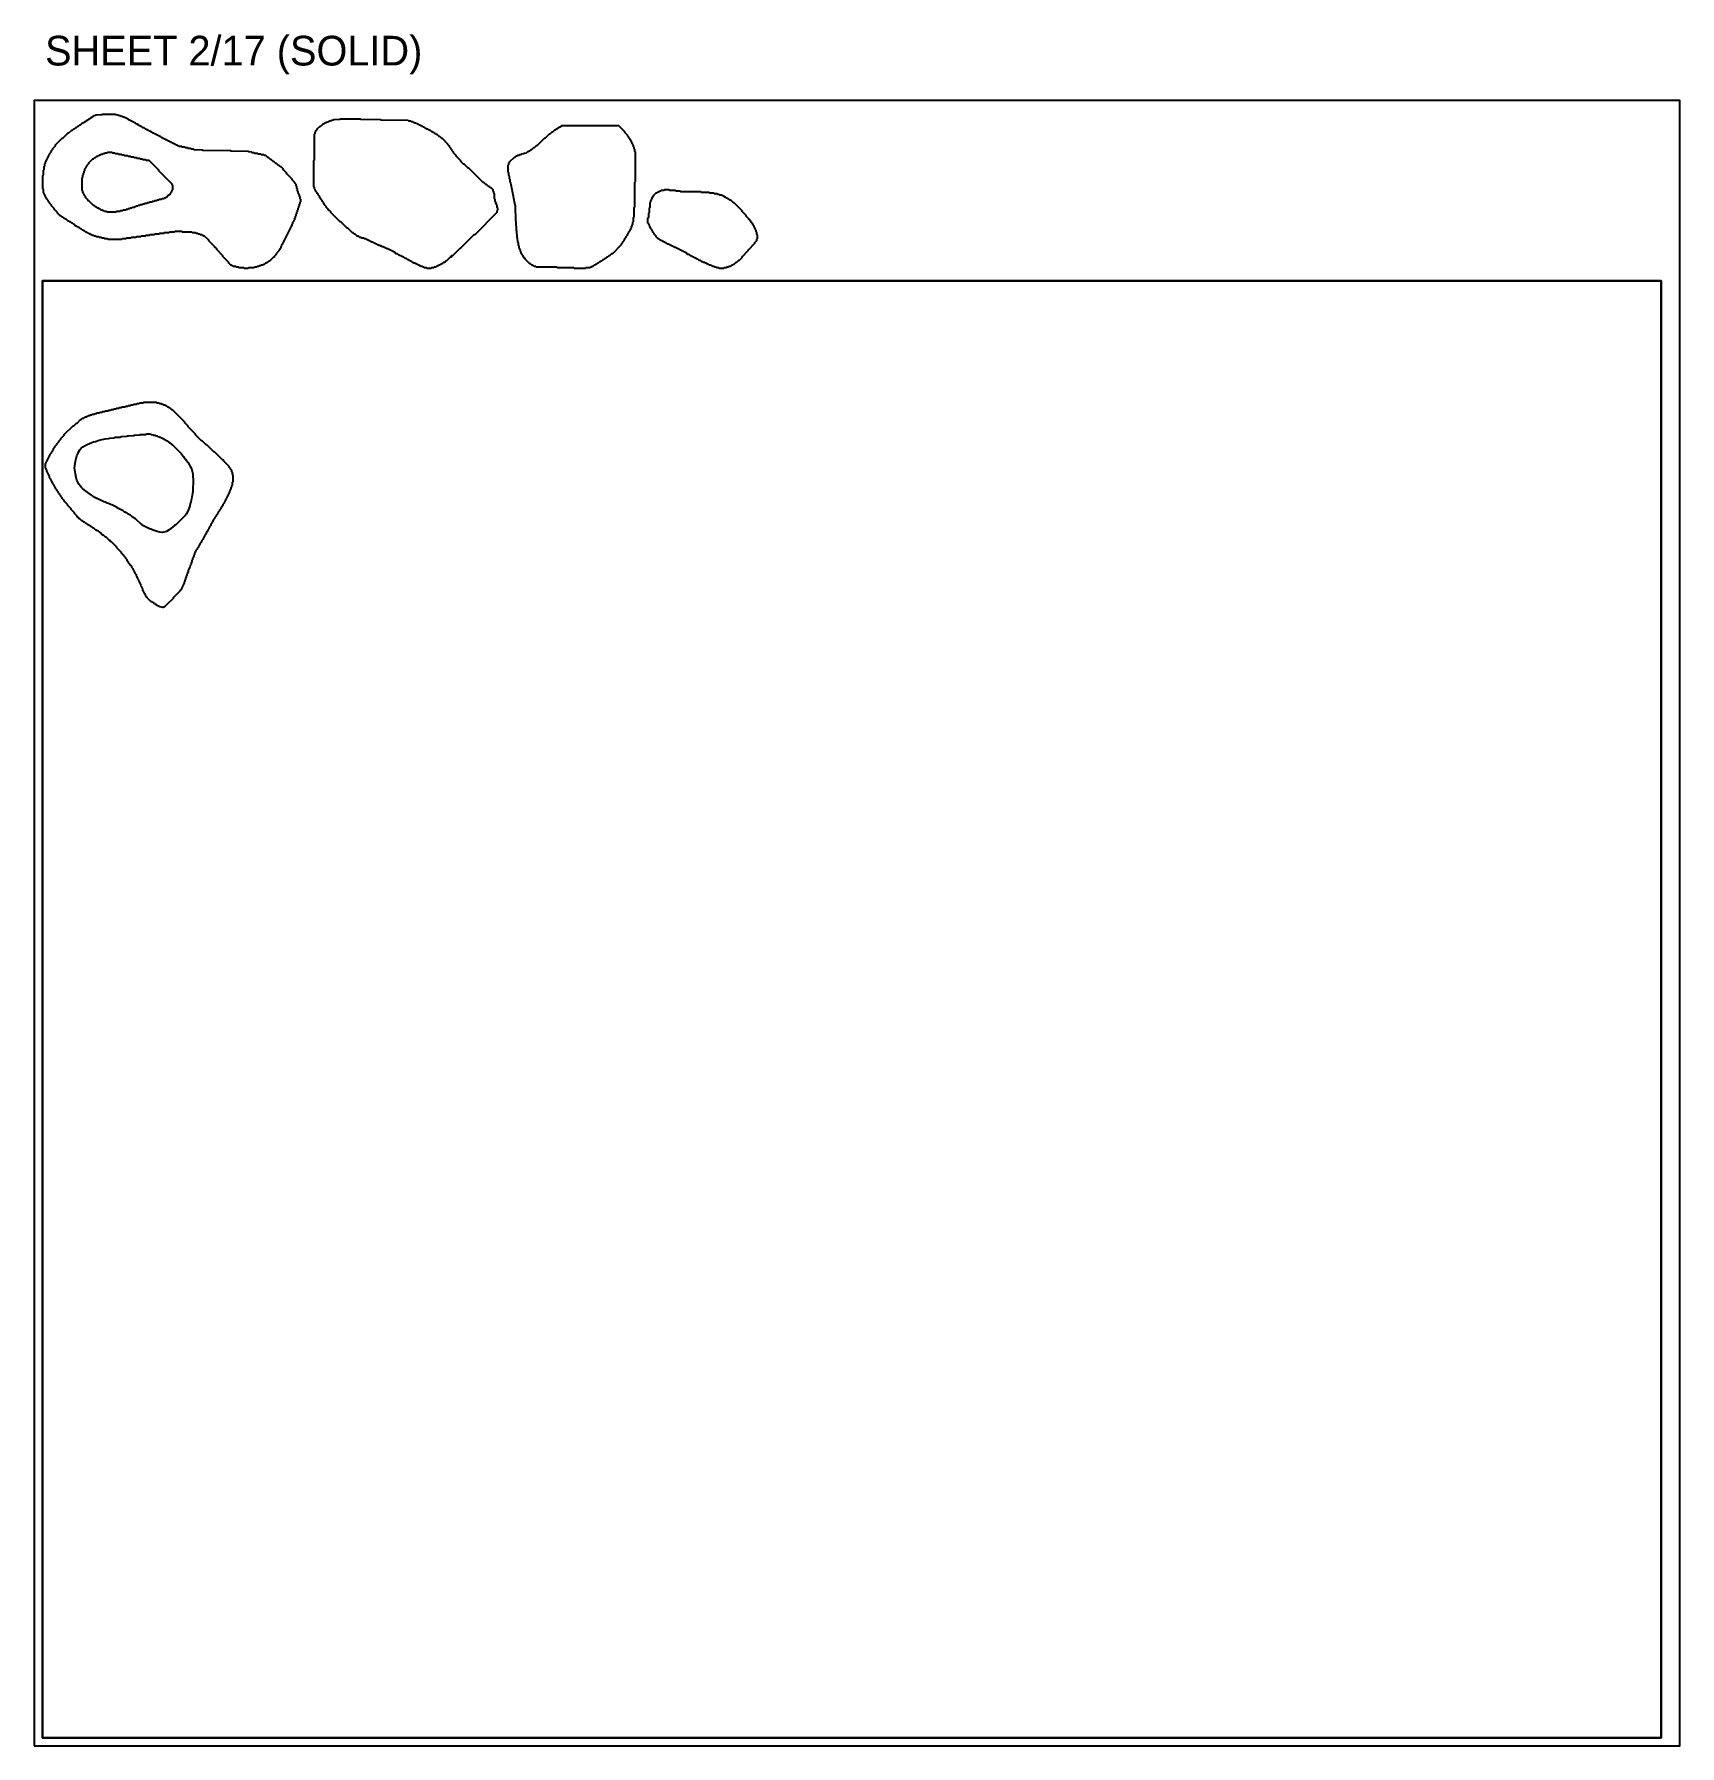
# Model space of a CAD drawing. Header units: millimetres. Extents: x 0 to 6416, y -3898 to 1268.
# Drawn here: x 1299 to 2518, y 0 to 1268 of the extents above; entities that cross this region are included whole.
import ezdxf

# ---------------------------------------------------------------- set-up
doc = ezdxf.new("R2010")
doc.units = ezdxf.units.MM
for name, color, linetype in [('CUT_INNER', 1, 'Continuous'), ('CUT_OUTER', 1, 'Continuous'), ('ENGRAVE_NEXT', 3, 'Continuous'), ('NOTES', 7, 'Continuous'), ('SHEET_EDGE', 7, 'Continuous')]:
    doc.layers.add(name, color=color, linetype=linetype)

msp = doc.modelspace()

# ---------------------------------------------------------------- linework, layer by layer
at = {"layer": 'CUT_INNER'}
msp.add_lwpolyline([(1392.2, 899.4), (1390.2, 899.9), (1387.2, 900.8), (1385.7, 901.5), (1384.7, 901.8), (1381.7, 903.2), (1380.7, 903.9), (1380.2, 904.1), (1379.2, 904.9), (1378.7, 905.1), (1374.5, 909), (1374.2, 909.2), (1373.7, 909.4), (1372.2, 910.7), (1371.7, 910.8), (1370.2, 912.2), (1369.7, 912.3), (1369.2, 912.7), (1368.7, 912.8), (1367.7, 913.7), (1367.2, 913.8), (1366.7, 914.2), (1366.2, 914.3), (1365.2, 915.2), (1364.7, 915.3), (1364.2, 915.7), (1363.7, 915.8), (1363.2, 916.2), (1362.7, 916.3), (1362.2, 916.7), (1361.7, 916.8), (1360.7, 917.7), (1360.2, 917.8), (1359.7, 918.2), (1359.2, 918.3), (1358.7, 918.7), (1358.2, 918.8), (1357.7, 919.2), (1357.2, 919.3), (1356.7, 919.7), (1355.7, 919.8), (1355.2, 920.2), (1354.7, 920.3), (1354.2, 920.7), (1353.2, 920.9), (1352.7, 921.2), (1352.2, 921.4), (1351.7, 921.7), (1350.7, 921.9), (1350.2, 922.2), (1349.2, 922.5), (1344.2, 925.1), (1343.2, 925.9), (1341.7, 926.7), (1337.2, 929.9), (1335.2, 931.5), (1334.2, 932.5), (1332.9, 934), (1332.2, 934.9), (1331.4, 936.5), (1330.8, 938), (1330.2, 940), (1329.7, 942.5), (1329.2, 945.5), (1329.1, 947), (1329.2, 948.5), (1329.7, 952), (1330.8, 956), (1331.4, 957.5), (1332.2, 959.2), (1333, 960.5), (1333.9, 961.5), (1335.2, 962.5), (1336.9, 963.5), (1337.9, 964), (1340.7, 965.3), (1343.2, 966.2), (1344.7, 966.6), (1347.2, 967.5), (1348.2, 967.7), (1349.2, 968), (1350.7, 968.2), (1351.7, 968.6), (1354.2, 968.8), (1355.2, 969.1), (1358.2, 969.3), (1358.7, 969.6), (1359.2, 969.7), (1363.2, 969.8), (1363.7, 970.2), (1364.2, 970.3), (1367.7, 970.4), (1368, 970.5), (1368.2, 970.7), (1368.7, 970.8), (1372.7, 970.9), (1373, 971), (1373.2, 971.2), (1373.7, 971.3), (1377.2, 971.4), (1377.5, 971.5), (1377.7, 971.7), (1378.2, 971.8), (1381.7, 971.8), (1382.2, 972.1), (1382.7, 972.2), (1384.7, 972.2), (1385.7, 972.1), (1386.2, 971.8), (1387.2, 971.6), (1387.7, 971.3), (1388.7, 971.2), (1389.2, 970.8), (1390.2, 970.7), (1390.7, 970.3), (1391.7, 970.1), (1392.2, 969.8), (1392.7, 969.7), (1393.2, 969.3), (1393.7, 969.2), (1394.2, 968.8), (1394.7, 968.7), (1395.2, 968.3), (1395.7, 968.2), (1396.2, 967.8), (1396.7, 967.6), (1397.2, 967.3), (1397.7, 967.1), (1399.2, 965.8), (1399.7, 965.6), (1401.2, 964.3), (1401.7, 964.1), (1407.3, 958.5), (1407.8, 958), (1408, 957.5), (1408.2, 957.2), (1409.8, 955.5), (1410, 955), (1411.2, 953.5), (1411.4, 953), (1411.7, 952.7), (1413.2, 951), (1413.9, 949.5), (1414.6, 948.5), (1415.6, 946.5), (1415.9, 945.5), (1416.3, 944.5), (1416.4, 943.5), (1416.7, 942.5), (1416.8, 941), (1416.9, 938), (1416.8, 930), (1416.6, 929), (1416.4, 928.5), (1416.2, 926.5), (1415.9, 925.5), (1415.7, 924), (1415.4, 923), (1415.2, 921.5), (1414.8, 920.5), (1414.5, 919), (1413.4, 916), (1411.7, 912.7), (1411.3, 912), (1410.4, 911), (1405.7, 906.3), (1404.2, 904.9), (1403.2, 904.2), (1401.7, 903), (1400.7, 902.3), (1399.2, 901.2), (1397.2, 899.9), (1396.2, 899.5), (1395.2, 899.3), (1394.2, 899.2), (1392.2, 899.4)], close=True, dxfattribs=at)
at = {"layer": 'CUT_OUTER'}
for points in [[(1454.7, 1095), (1457.7, 1095), (1458.2, 1095.5), (1462.2, 1095.5), (1462.7, 1096), (1464.2, 1096), (1464.7, 1096.5), (1465.7, 1096.5), (1466.2, 1097), (1467.2, 1097), (1467.7, 1097.5), (1468.7, 1097.5), (1469.2, 1098), (1469.8, 1098), (1470.7, 1099), (1471.2, 1099), (1471.7, 1099.5), (1472.2, 1099.5), (1473.2, 1100.5), (1473.7, 1100.5), (1476.7, 1103.5), (1477.2, 1103.5), (1477.3, 1104), (1478.8, 1105.5), (1478.8, 1106), (1480.7, 1108), (1480.8, 1108.5), (1481.3, 1109), (1481.3, 1109.5), (1482.2, 1110.5), (1482.3, 1111.5), (1482.7, 1112), (1482.8, 1112.5), (1483.3, 1113), (1483.3, 1113.5), (1483.8, 1114), (1483.8, 1114.5), (1484.3, 1115), (1484.3, 1115.5), (1484.8, 1116), (1484.8, 1116.5), (1485.3, 1117), (1485.3, 1117.5), (1485.8, 1118), (1485.8, 1118.5), (1486.3, 1119), (1486.3, 1119.5), (1486.8, 1120), (1486.8, 1120.5), (1487.3, 1121), (1487.3, 1121.5), (1487.8, 1122), (1487.8, 1122.5), (1488.3, 1123), (1488.3, 1123.5), (1488.8, 1124), (1488.8, 1124.5), (1489.3, 1125), (1489.3, 1125.5), (1489.8, 1126), (1489.8, 1126.5), (1490.3, 1127), (1490.3, 1127.5), (1490.7, 1128), (1490.8, 1129), (1491.7, 1130), (1491.8, 1130.5), (1492.2, 1131), (1492.3, 1132), (1492.7, 1132.5), (1492.8, 1133.5), (1493.2, 1134), (1493.3, 1135), (1493.7, 1135.5), (1493.8, 1136.5), (1494.2, 1137), (1494.3, 1138), (1494.7, 1138.5), (1494.8, 1139.5), (1495.2, 1140), (1495.3, 1141), (1495.7, 1141.5), (1495.8, 1142.5), (1496.2, 1143), (1496.3, 1144), (1496.7, 1144.5), (1496.7, 1146), (1496.3, 1146.5), (1496.2, 1147.5), (1495.8, 1148), (1495.7, 1149), (1495.3, 1149.5), (1495.2, 1150.1), (1494.8, 1150.5), (1494.7, 1151.5), (1494.3, 1152), (1494.2, 1153.5), (1493.8, 1154), (1493.7, 1155.5), (1493.3, 1156), (1493.2, 1157), (1492.3, 1158), (1492.2, 1158.5), (1490.3, 1160.5), (1490.2, 1161), (1486.3, 1165), (1486.2, 1165.6), (1483.8, 1168), (1483.7, 1168.5), (1482.2, 1170), (1481.7, 1170.1), (1480.7, 1171), (1480.2, 1171.1), (1478.8, 1172.5), (1478.2, 1172.6), (1476.8, 1174), (1476.2, 1174.1), (1474.8, 1175.5), (1474.2, 1175.6), (1472.8, 1177), (1472.2, 1177.1), (1470.7, 1178.5), (1469.7, 1178.6), (1469.2, 1179), (1467.7, 1179.1), (1467.2, 1179.5), (1465.2, 1179.6), (1464.7, 1180), (1462.7, 1180.1), (1462.2, 1180.5), (1460.7, 1180.6), (1460.2, 1181), (1458.2, 1181.1), (1457.7, 1181.5), (1445.2, 1181.6), (1444.7, 1182), (1424.2, 1182.1), (1423.7, 1182.5), (1417.7, 1182.6), (1417.2, 1183.1), (1415.7, 1183.1), (1415.2, 1183.6), (1413.2, 1183.6), (1412.7, 1184.1), (1411.2, 1184.1), (1410.7, 1184.6), (1408.7, 1184.6), (1408.2, 1185.1), (1406.7, 1185.1), (1406.3, 1185.5), (1405.7, 1185.6), (1405.2, 1186.1), (1404.7, 1186.1), (1404.2, 1186.6), (1403.7, 1186.6), (1403.2, 1187.1), (1402.7, 1187.1), (1402.2, 1187.6), (1401.7, 1187.6), (1401.2, 1188.1), (1400.7, 1188.1), (1400.2, 1188.6), (1399.7, 1188.6), (1399.2, 1189.1), (1398.7, 1189.1), (1398.2, 1189.6), (1397.7, 1189.6), (1397.2, 1190.1), (1396.7, 1190.1), (1396.2, 1190.6), (1395.7, 1190.6), (1395.2, 1191.1), (1394.7, 1191.1), (1394.2, 1191.6), (1393.7, 1191.6), (1392.7, 1192.6), (1392.2, 1192.6), (1391.7, 1193.1), (1391.2, 1193.1), (1390.7, 1193.6), (1390.2, 1193.6), (1389.7, 1194.1), (1389.2, 1194.1), (1388.7, 1194.6), (1388.2, 1194.6), (1387.7, 1195.1), (1387.2, 1195.1), (1386.2, 1196), (1385.7, 1196.1), (1385.2, 1196.6), (1384.7, 1196.6), (1384.2, 1197.1), (1383.7, 1197.1), (1383.2, 1197.6), (1382.7, 1197.6), (1382.2, 1198.1), (1381.7, 1198.1), (1380.7, 1199), (1379.7, 1199.1), (1378.7, 1200), (1378.2, 1200.1), (1377.7, 1200.5), (1377.2, 1200.6), (1376.7, 1201.1), (1376.2, 1201.1), (1375.7, 1201.6), (1375.2, 1201.6), (1374.2, 1202.5), (1373.7, 1202.6), (1373.2, 1203), (1372.7, 1203.1), (1372.2, 1203.5), (1371.7, 1203.6), (1371.2, 1204), (1370.7, 1204.1), (1370.2, 1204.5), (1369.7, 1204.6), (1368.7, 1205.5), (1368.2, 1205.6), (1367.7, 1206), (1367.2, 1206.1), (1366.7, 1206.5), (1366.2, 1206.6), (1365.7, 1207), (1364.7, 1207.1), (1364.2, 1207.5), (1363.2, 1207.6), (1362.7, 1208), (1361.7, 1208.1), (1361.2, 1208.5), (1359.7, 1208.6), (1359.2, 1209), (1349.7, 1209), (1349.2, 1208.6), (1345.2, 1208.5), (1344.7, 1208.1), (1343.7, 1208), (1343.2, 1207.6), (1342.7, 1207.5), (1341.7, 1206.6), (1341.2, 1206.5), (1340.2, 1205.6), (1339.7, 1205.5), (1338.7, 1204.6), (1338.2, 1204.5), (1337.2, 1203.6), (1336.7, 1203.5), (1335.7, 1202.6), (1335.2, 1202.6), (1334.7, 1202.1), (1334.2, 1202), (1333.2, 1201.1), (1332.7, 1201), (1331.7, 1200.1), (1331.2, 1200), (1330.2, 1199.1), (1329.7, 1199), (1328.7, 1198.1), (1328.2, 1198), (1327.2, 1197.1), (1326.7, 1197), (1324.7, 1195.1), (1324.2, 1195), (1320.2, 1191.1), (1319.7, 1191), (1314.7, 1186.1), (1314.7, 1185.5), (1312.7, 1183.5), (1312.7, 1183), (1311.7, 1182), (1311.7, 1181.5), (1311.2, 1181), (1311.2, 1180.5), (1310.2, 1179.5), (1310.2, 1179), (1309.7, 1178.5), (1309.7, 1178), (1309.2, 1177.6), (1309.2, 1177), (1308.7, 1176.5), (1308.7, 1176), (1308.2, 1175.5), (1308.2, 1175), (1307.7, 1174.5), (1307.7, 1174), (1307.2, 1173.5), (1307.2, 1172.5), (1306.7, 1172), (1306.7, 1170.5), (1306.2, 1170), (1306.2, 1168), (1305.7, 1167.5), (1305.7, 1164), (1305.2, 1163.5), (1305.2, 1159), (1305.2, 1154), (1305.7, 1153.5), (1305.7, 1151), (1306.2, 1150.5), (1306.2, 1150), (1306.7, 1149.5), (1306.7, 1149), (1307.2, 1148.5), (1307.2, 1148), (1308.2, 1147), (1308.2, 1146.5), (1309.2, 1145.5), (1309.2, 1145), (1310.2, 1144), (1310.2, 1143.5), (1311.7, 1142), (1311.7, 1141.5), (1313.7, 1139.5), (1313.7, 1139), (1316.2, 1136.5), (1316.2, 1136), (1318.2, 1134), (1318.7, 1134), (1319.7, 1133), (1320.2, 1133), (1321.2, 1132), (1321.7, 1132), (1322.2, 1131.5), (1322.7, 1131.5), (1324.2, 1130), (1324.7, 1130), (1325.2, 1129.5), (1325.7, 1129.5), (1326.7, 1128.5), (1327.2, 1128.5), (1328.2, 1127.5), (1328.7, 1127.5), (1329.7, 1126.5), (1330.2, 1126.5), (1330.7, 1126), (1331.2, 1126), (1331.7, 1125.5), (1332.2, 1125.5), (1333.2, 1124.5), (1333.7, 1124.5), (1334.7, 1123.5), (1335.2, 1123.5), (1335.7, 1123), (1336.2, 1123), (1337.2, 1122), (1337.7, 1122), (1338.2, 1121.5), (1338.7, 1121.5), (1339.2, 1121), (1339.7, 1121), (1340.2, 1120.5), (1340.7, 1120.5), (1341.2, 1120), (1341.7, 1120), (1342.2, 1119.5), (1343.2, 1119.5), (1343.7, 1119), (1344.7, 1119), (1345.2, 1118.5), (1346.7, 1118.5), (1347.2, 1118), (1348.7, 1118), (1349.2, 1117.5), (1350.7, 1117.5), (1351.2, 1117), (1353.2, 1117), (1353.7, 1116.5), (1364.2, 1116.5), (1364.7, 1117), (1367.2, 1117), (1367.7, 1117.5), (1370.7, 1117.5), (1371.2, 1118), (1374.7, 1118), (1375.2, 1118.5), (1378.2, 1118.5), (1378.7, 1119), (1381.7, 1119), (1382.2, 1119.5), (1384.7, 1119.5), (1385.2, 1120), (1388.2, 1120), (1388.7, 1120.5), (1391.7, 1120.5), (1392.2, 1121), (1395.2, 1121), (1395.7, 1121.5), (1399.2, 1121.5), (1399.7, 1122), (1403.2, 1122), (1403.7, 1122.5), (1408.2, 1122.5), (1408.7, 1122), (1415.7, 1122), (1416.2, 1121.5), (1418.7, 1121.4), (1419.2, 1121), (1420.2, 1121), (1420.7, 1120.5), (1421.7, 1120.4), (1422.2, 1120), (1423.2, 1119.9), (1423.7, 1119.5), (1424.2, 1119.4), (1424.7, 1119), (1425.2, 1118.9), (1428.2, 1116), (1428.2, 1115.5), (1432.7, 1111), (1432.7, 1110.5), (1433.2, 1110.5), (1434.2, 1109.5), (1434.2, 1109), (1438.7, 1104.5), (1438.7, 1104), (1443.2, 1099.5), (1443.2, 1099), (1444.7, 1097.5), (1445.2, 1097.5), (1445.7, 1097), (1446.2, 1097), (1446.7, 1096.5), (1448.2, 1096.5), (1448.7, 1096), (1450.2, 1096), (1450.7, 1095.5), (1454.2, 1095.5), (1454.7, 1095)], [(1642.8, 1138), (1642.8, 1139.5), (1642.3, 1140), (1642.3, 1141.5), (1641.8, 1142), (1641.7, 1142.6), (1641.3, 1143), (1641.3, 1144), (1640.8, 1144.5), (1640.8, 1146), (1640.3, 1146.5), (1640.3, 1150), (1639.8, 1150.5), (1639.8, 1151.5), (1639.3, 1152), (1639.2, 1153), (1637.7, 1154.5), (1637.2, 1154.6), (1636.2, 1155.5), (1635.7, 1155.6), (1634.2, 1157), (1633.7, 1157.1), (1632.2, 1158.5), (1631.7, 1158.6), (1621.3, 1169), (1620.7, 1169.1), (1617.8, 1172), (1617.2, 1172.1), (1615.3, 1174), (1615.2, 1174.6), (1611.8, 1178), (1611.7, 1178.6), (1609.8, 1180.5), (1609.8, 1181), (1608.8, 1182), (1608.8, 1182.5), (1607.8, 1183.5), (1607.8, 1184), (1606.8, 1185), (1606.8, 1185.5), (1605.8, 1186.5), (1605.7, 1187), (1601.8, 1191), (1601.2, 1191.1), (1599.8, 1192.5), (1599.2, 1192.6), (1597.7, 1194), (1597.2, 1194), (1596.7, 1194.5), (1596.2, 1194.6), (1595.3, 1195.5), (1594.7, 1195.6), (1594.2, 1196), (1593.7, 1196.1), (1592.7, 1197), (1592.2, 1197), (1591.7, 1197.5), (1591.2, 1197.6), (1590.7, 1198), (1590.2, 1198.1), (1589.7, 1198.5), (1589.2, 1198.6), (1588.2, 1199.5), (1587.7, 1199.5), (1587.2, 1200), (1586.7, 1200), (1586.2, 1200.5), (1585.7, 1200.5), (1585.2, 1201), (1584.7, 1201), (1584.2, 1201.5), (1583.7, 1201.5), (1583.2, 1202), (1582.2, 1202.1), (1581.8, 1202.5), (1581.2, 1202.5), (1580.7, 1203), (1580.2, 1203), (1579.7, 1203.5), (1578.7, 1203.5), (1578.2, 1204), (1576.7, 1204), (1576.2, 1204.5), (1556.2, 1204.6), (1555.7, 1205), (1541.2, 1205.1), (1540.7, 1205.5), (1526.2, 1205.5), (1525.7, 1205.1), (1521.2, 1205), (1520.7, 1204.6), (1519.7, 1204.5), (1519.2, 1204.1), (1518.2, 1204), (1517.7, 1203.6), (1517.2, 1203.5), (1516.7, 1203.1), (1515.7, 1203), (1515.2, 1202.6), (1514.7, 1202.5), (1514.2, 1202.1), (1513.7, 1202), (1513.2, 1201.6), (1512.7, 1201.5), (1511.2, 1200.1), (1510.7, 1200), (1508.7, 1198.1), (1508.7, 1197.5), (1507.7, 1196.6), (1507.7, 1196), (1507.2, 1195.5), (1507.2, 1194.5), (1506.7, 1194), (1506.7, 1175), (1506.2, 1174.5), (1506.2, 1155.5), (1506.7, 1155), (1506.7, 1154), (1507.2, 1153.5), (1507.2, 1153), (1507.7, 1152.5), (1507.7, 1152), (1508.7, 1151), (1508.7, 1150.5), (1509.2, 1150), (1509.2, 1149.5), (1510.2, 1148.5), (1510.2, 1148), (1511.2, 1147), (1511.2, 1146.5), (1512.2, 1145.5), (1512.2, 1145), (1513.2, 1144), (1513.2, 1143.5), (1513.7, 1143), (1513.7, 1142.5), (1515.2, 1141), (1515.2, 1140.5), (1516.7, 1139), (1516.7, 1138.5), (1517.2, 1138), (1517.7, 1138), (1518.2, 1137.5), (1518.7, 1137), (1518.7, 1136.5), (1525.7, 1129.5), (1526.2, 1129.5), (1530.7, 1125), (1531.2, 1125), (1534.7, 1121.5), (1535.2, 1121.5), (1536.2, 1120.5), (1536.7, 1120.5), (1538.2, 1119), (1539.2, 1119), (1540.2, 1118), (1541.2, 1118), (1541.7, 1117.5), (1543.2, 1117.5), (1543.7, 1117), (1544.7, 1117), (1545.2, 1116.5), (1545.7, 1116.5), (1546.2, 1116), (1546.7, 1116), (1547.2, 1115.5), (1547.7, 1115.5), (1548.2, 1115), (1548.7, 1115), (1549.2, 1114.5), (1549.7, 1114.5), (1550.2, 1114), (1550.7, 1114), (1551.2, 1113.5), (1551.7, 1113.5), (1552.2, 1113), (1552.7, 1113), (1553.2, 1112.5), (1553.7, 1112.5), (1554.2, 1112), (1555.2, 1112), (1555.7, 1111.5), (1556.2, 1111.5), (1556.7, 1111), (1557.7, 1111), (1558.2, 1110.5), (1558.7, 1110.5), (1559.2, 1110), (1559.7, 1110), (1560.2, 1109.5), (1561.2, 1109.5), (1561.7, 1109), (1562.2, 1109), (1562.7, 1108.5), (1563.2, 1108.5), (1563.7, 1108), (1564.2, 1108), (1564.7, 1107.5), (1565.2, 1107.5), (1565.7, 1107), (1566.2, 1107), (1567.2, 1106), (1568.2, 1106), (1569.2, 1105), (1569.7, 1105), (1570.2, 1104.5), (1570.7, 1104.5), (1571.2, 1104), (1571.7, 1104), (1572.2, 1103.5), (1572.7, 1103.5), (1573.7, 1102.5), (1574.7, 1102.5), (1575.7, 1101.5), (1576.2, 1101.5), (1576.7, 1101), (1577.2, 1101), (1577.7, 1100.5), (1578.2, 1100.5), (1579.2, 1099.5), (1579.7, 1099.5), (1580.2, 1099), (1581.2, 1099), (1581.7, 1098.5), (1582.2, 1098.5), (1582.7, 1098), (1583.2, 1098), (1583.7, 1097.5), (1584.2, 1097.5), (1584.7, 1097), (1585.2, 1097), (1585.7, 1096.5), (1586.7, 1096.5), (1587.2, 1096), (1587.7, 1096), (1588.2, 1095.5), (1589.7, 1095.5), (1590.2, 1095), (1593.2, 1095), (1593.7, 1095.5), (1595.2, 1095.5), (1595.7, 1096), (1596.7, 1096), (1597.2, 1096.5), (1597.7, 1096.5), (1598.2, 1097), (1598.7, 1097), (1599.2, 1097.5), (1599.7, 1097.5), (1600.2, 1098), (1600.8, 1098), (1601.2, 1098.5), (1601.7, 1098.5), (1602.7, 1099.5), (1603.3, 1099.5), (1604.2, 1100.5), (1604.7, 1100.5), (1607.7, 1103.5), (1608.3, 1103.5), (1608.3, 1104), (1608.7, 1104.4), (1609.3, 1104.5), (1614.7, 1109.9), (1615.3, 1110), (1625.2, 1119.9), (1625.8, 1120), (1642.2, 1136.5), (1642.3, 1137.5), (1642.8, 1138)], [(1744.8, 1159), (1744.8, 1181), (1744.3, 1181.5), (1744.3, 1183), (1743.8, 1183.5), (1743.8, 1184.5), (1743.3, 1185), (1743.3, 1186), (1742.8, 1186.5), (1742.8, 1187), (1742.3, 1187.5), (1742.3, 1188), (1741.8, 1188.5), (1741.8, 1189), (1740.8, 1190), (1740.8, 1190.5), (1739.8, 1191.5), (1739.8, 1192), (1738.8, 1193), (1738.8, 1193.5), (1736.8, 1195.5), (1736.7, 1196.1), (1732.3, 1200.5), (1690.3, 1200.5), (1690.2, 1200.4), (1689.7, 1200.3), (1688.7, 1199.4), (1688.2, 1199.3), (1687.7, 1198.9), (1687.2, 1198.7), (1686.2, 1197.9), (1685.7, 1197.7), (1685.2, 1197.3), (1684.7, 1197.2), (1683.2, 1195.8), (1682.7, 1195.7), (1682.5, 1195.5), (1681.2, 1194.3), (1680.7, 1194.2), (1677.7, 1191.3), (1677.2, 1191.2), (1677.1, 1191), (1671.7, 1185.7), (1671.2, 1185.6), (1669.7, 1184.2), (1669.2, 1184.1), (1667.7, 1182.7), (1667.2, 1182.6), (1666.2, 1181.7), (1665.7, 1181.6), (1665.2, 1181.2), (1664.7, 1181.1), (1663.7, 1180.2), (1662.2, 1180.1), (1661.7, 1179.7), (1660.2, 1179.6), (1659.7, 1179.1), (1658.7, 1179.1), (1658.2, 1178.6), (1657.2, 1178.6), (1656.7, 1178.1), (1656.2, 1178), (1655.2, 1177.1), (1654.7, 1177.1), (1651.2, 1173.6), (1651.2, 1173), (1650.7, 1172.5), (1650.7, 1171.5), (1650.2, 1171), (1650.2, 1166.5), (1650.7, 1166), (1650.7, 1164), (1651.2, 1163.5), (1651.2, 1161.5), (1651.6, 1161), (1651.7, 1159), (1652.1, 1158.5), (1652.2, 1156.5), (1652.6, 1156), (1652.7, 1154), (1653.1, 1153.5), (1653.2, 1151.5), (1653.6, 1151), (1653.7, 1149), (1654.1, 1148.5), (1654.2, 1146.5), (1654.6, 1146), (1654.7, 1144), (1655.1, 1143.5), (1655.2, 1142), (1655.6, 1141.5), (1655.7, 1130), (1656.1, 1129.5), (1656.2, 1123), (1656.6, 1122.5), (1656.7, 1118), (1657.1, 1117.5), (1657.2, 1114.5), (1657.7, 1114), (1657.7, 1112), (1658.2, 1111.5), (1658.2, 1110), (1658.7, 1109.5), (1658.7, 1109), (1659.2, 1108.5), (1659.2, 1107.5), (1659.7, 1107), (1659.7, 1106.5), (1660.2, 1106), (1660.2, 1105.5), (1661.2, 1104.5), (1661.2, 1104), (1661.7, 1103.5), (1661.7, 1103), (1662.2, 1102.9), (1662.6, 1102.5), (1662.7, 1102), (1666.2, 1098.5), (1666.7, 1098.5), (1667.7, 1097.5), (1668.2, 1097.5), (1668.7, 1097), (1669.2, 1097), (1669.7, 1096.5), (1670.7, 1096.5), (1671.2, 1096), (1685.7, 1096), (1686.2, 1095.9), (1686.7, 1095.5), (1698.2, 1095.5), (1698.7, 1095.5), (1699.2, 1095), (1707.7, 1095), (1708.2, 1095.5), (1711.2, 1095.5), (1711.7, 1096), (1712.3, 1096), (1712.7, 1096.5), (1713.2, 1096.5), (1714.2, 1097.5), (1714.7, 1097.5), (1715.2, 1098), (1715.7, 1098), (1716.7, 1099), (1717.3, 1099), (1718.2, 1100), (1718.7, 1100), (1719.2, 1100.5), (1719.7, 1100.5), (1720.7, 1101.5), (1721.2, 1101.5), (1722.2, 1102.5), (1722.8, 1102.5), (1723.7, 1103.5), (1724.2, 1103.5), (1725.2, 1104.5), (1725.7, 1104.5), (1727.2, 1106), (1727.8, 1106), (1734.3, 1112.5), (1734.3, 1113), (1735.2, 1114), (1735.3, 1114.5), (1736.3, 1115.5), (1736.3, 1116), (1736.8, 1116.5), (1736.8, 1117), (1737.7, 1118), (1737.8, 1118.5), (1738.8, 1119.5), (1738.8, 1120), (1739.3, 1120.5), (1739.3, 1121), (1739.8, 1121.5), (1739.8, 1122), (1740.8, 1123), (1740.8, 1123.5), (1741.2, 1124), (1741.3, 1124.5), (1741.8, 1125), (1741.8, 1126), (1742.2, 1126.5), (1742.3, 1127), (1742.7, 1127.5), (1742.8, 1129), (1743.2, 1129.5), (1743.3, 1132.5), (1743.8, 1133), (1743.8, 1140), (1744.3, 1140.5), (1744.3, 1158.5), (1744.8, 1159)], [(1806.7, 1095), (1810.2, 1095), (1810.7, 1095.5), (1812.2, 1095.5), (1812.7, 1096), (1813.7, 1096), (1814.2, 1096.5), (1815.2, 1096.5), (1816.2, 1097.5), (1816.7, 1097.5), (1817.2, 1098), (1817.7, 1098), (1819.2, 1099.5), (1819.7, 1099.5), (1821.2, 1101), (1821.7, 1101), (1823.7, 1103), (1823.8, 1103.5), (1828.2, 1108), (1828.3, 1108.5), (1833.2, 1113.5), (1833.2, 1114), (1834.7, 1115.5), (1834.7, 1116.5), (1835.2, 1117), (1835.2, 1119.5), (1834.7, 1120), (1834.7, 1121.5), (1834.2, 1122), (1834.2, 1123), (1833.7, 1123.5), (1833.7, 1124), (1833.2, 1124.5), (1833.2, 1125), (1832.7, 1125.5), (1832.7, 1126), (1831.7, 1127), (1831.7, 1127.5), (1830.3, 1129), (1830.2, 1129.5), (1828.8, 1131), (1828.7, 1131.5), (1826.8, 1133.5), (1826.7, 1134), (1823.8, 1137), (1823.7, 1137.5), (1819.2, 1142), (1817.7, 1143.5), (1817.2, 1143.5), (1815.2, 1145.5), (1814.7, 1145.5), (1813.7, 1146.5), (1813.2, 1146.5), (1812.7, 1147), (1812.2, 1147), (1811.7, 1147.5), (1811.2, 1147.5), (1810.7, 1148), (1810.2, 1148), (1809.7, 1148.5), (1809.2, 1148.5), (1808.7, 1149), (1807.2, 1149), (1806.7, 1149.5), (1805.7, 1149.5), (1805.2, 1150), (1803.2, 1150.1), (1802.7, 1150.5), (1799.7, 1150.6), (1799.2, 1151), (1793.7, 1151.1), (1793.2, 1151.5), (1778.2, 1151.6), (1777.7, 1152), (1774.7, 1152.1), (1774.2, 1152.5), (1770.2, 1152.6), (1769.7, 1153), (1766.2, 1153), (1765.7, 1152.5), (1763.7, 1152.5), (1763.2, 1152), (1762.7, 1152), (1762.2, 1151.5), (1761.7, 1151.5), (1761.2, 1151), (1760.7, 1151), (1760.2, 1150.5), (1759.7, 1150.5), (1757.7, 1148.5), (1757.7, 1148), (1756.7, 1147), (1756.7, 1146.5), (1756.2, 1146), (1756.2, 1145.5), (1755.7, 1145), (1755.7, 1144), (1755.2, 1143.5), (1755.2, 1140), (1754.7, 1139.5), (1754.7, 1136), (1754.2, 1135.5), (1754.2, 1132.5), (1753.7, 1132), (1753.7, 1130.5), (1753.7, 1128.5), (1754.2, 1128), (1754.2, 1127.5), (1754.7, 1127), (1754.7, 1126.5), (1755.2, 1126), (1755.2, 1125.5), (1755.7, 1125), (1755.7, 1124.5), (1756.7, 1123.5), (1756.7, 1123), (1757.2, 1122.5), (1757.2, 1122), (1758.2, 1121), (1758.2, 1120.5), (1759.7, 1119), (1759.7, 1118.5), (1761.2, 1117), (1761.7, 1117), (1762.7, 1116), (1763.2, 1116), (1763.7, 1115.5), (1764.2, 1115.5), (1764.7, 1115), (1765.2, 1115), (1765.7, 1114.5), (1766.2, 1114.5), (1766.7, 1114), (1767.2, 1114), (1768.2, 1113), (1769.2, 1113), (1769.7, 1112.5), (1770.2, 1112.5), (1770.7, 1112), (1771.2, 1112), (1771.7, 1111.5), (1772.2, 1111.5), (1772.7, 1111), (1773.2, 1111), (1773.7, 1110.5), (1774.2, 1110.5), (1774.7, 1110), (1775.2, 1110), (1775.7, 1109.5), (1776.2, 1109.5), (1776.7, 1109), (1777.2, 1109), (1777.7, 1108.5), (1778.2, 1108.5), (1778.7, 1108), (1779.2, 1108), (1779.7, 1107.5), (1780.2, 1107.5), (1780.7, 1107), (1781.2, 1107), (1781.7, 1106.5), (1782.2, 1106.5), (1783.2, 1105.5), (1784.2, 1105.5), (1785.2, 1104.5), (1785.7, 1104.5), (1786.2, 1104), (1786.7, 1104), (1787.2, 1103.5), (1787.7, 1103.5), (1788.2, 1103), (1788.7, 1103), (1789.2, 1102.5), (1789.7, 1102.5), (1790.2, 1102), (1790.7, 1102), (1791.7, 1101), (1792.7, 1101), (1793.7, 1100), (1794.2, 1100), (1794.7, 1099.5), (1795.7, 1099.5), (1796.2, 1099), (1796.7, 1099), (1797.2, 1098.5), (1797.7, 1098.5), (1798.2, 1098), (1798.7, 1098), (1799.2, 1097.5), (1800.2, 1097.5), (1800.7, 1097), (1801.2, 1097), (1801.7, 1096.5), (1802.7, 1096.5), (1803.2, 1096), (1804.2, 1096), (1804.7, 1095.5), (1806.2, 1095.5), (1806.7, 1095)], [(1305.2, 6), (2504.7, 6), (2504.7, 1085.5), (1305.2, 1085.5), (1305.2, 6)]]:
    msp.add_lwpolyline(points, close=True, dxfattribs=at)
at = {"layer": 'ENGRAVE_NEXT'}
for points in [[(1351.2, 1137), (1350.7, 1137.5), (1350.2, 1137.5), (1349.7, 1138), (1348.7, 1138), (1347.7, 1139), (1347.2, 1139), (1346.7, 1139.5), (1346.2, 1139.5), (1345.2, 1140.5), (1344.7, 1140.5), (1343.7, 1141.5), (1343.2, 1141.5), (1339.7, 1145), (1339.2, 1145), (1339.2, 1145.5), (1337.2, 1147.5), (1337.2, 1148), (1336.2, 1149), (1336.2, 1149.5), (1335.7, 1150), (1335.7, 1150.5), (1335.2, 1151), (1335.2, 1152), (1334.7, 1152.5), (1334.7, 1162), (1335.2, 1162.5), (1335.2, 1164), (1335.7, 1164.5), (1335.7, 1165.5), (1336.2, 1166), (1336.2, 1167), (1336.7, 1167.5), (1336.7, 1168.5), (1337.7, 1169.5), (1337.7, 1170), (1338.2, 1170.5), (1338.2, 1171), (1339.7, 1172.5), (1339.7, 1173), (1342.7, 1176), (1343.2, 1176.1), (1344.2, 1177), (1344.7, 1177.1), (1345.7, 1178), (1346.2, 1178.1), (1346.7, 1178.5), (1347.2, 1178.6), (1347.7, 1179), (1348.2, 1179.1), (1348.7, 1179.5), (1349.7, 1179.6), (1350.2, 1180), (1351.2, 1180.1), (1351.7, 1180.5), (1353.2, 1180.6), (1353.7, 1181), (1356.7, 1181), (1357.2, 1180.6), (1358.7, 1180.5), (1359.2, 1180.1), (1361.2, 1180), (1361.7, 1179.6), (1363.7, 1179.5), (1364.2, 1179.1), (1365.7, 1179), (1366.2, 1178.6), (1368.2, 1178.5), (1368.7, 1178.1), (1370.2, 1178), (1370.7, 1177.6), (1372.7, 1177.5), (1373.2, 1177.1), (1374.7, 1177), (1375.2, 1176.6), (1377.2, 1176.5), (1377.7, 1176.1), (1379.2, 1176), (1379.7, 1175.6), (1381.7, 1175.5), (1382.2, 1175.1), (1384.2, 1175), (1391.2, 1168), (1391.3, 1167.5), (1401.2, 1157.5), (1401.2, 1157), (1401.7, 1156.5), (1401.7, 1153), (1401.2, 1152.5), (1401.2, 1152), (1400.7, 1151.5), (1400.7, 1151), (1399.8, 1150), (1399.7, 1149.5), (1399.2, 1149), (1398.7, 1149), (1397.2, 1147.5), (1396.7, 1147.5), (1396.2, 1147), (1395.7, 1147), (1395.2, 1146.5), (1393.7, 1146.5), (1393.2, 1146), (1391.7, 1146), (1391.2, 1145.5), (1390.2, 1145.5), (1389.7, 1145), (1388.2, 1145), (1387.7, 1144.5), (1386.7, 1144.5), (1386.2, 1144), (1384.7, 1144), (1384.2, 1143.5), (1383.2, 1143.5), (1382.7, 1143), (1381.2, 1143), (1380.7, 1142.5), (1379.7, 1142.5), (1379.2, 1142), (1377.7, 1142), (1377.2, 1141.5), (1376.2, 1141.5), (1375.7, 1141), (1374.7, 1141), (1374.3, 1140.5), (1373.7, 1140.5), (1373.2, 1140), (1371.7, 1140), (1371.2, 1139.5), (1370.2, 1139.5), (1369.7, 1139), (1368.7, 1139), (1368.2, 1138.5), (1367.2, 1138.5), (1366.7, 1138), (1365.2, 1138), (1364.7, 1137.5), (1363.2, 1137.5), (1362.7, 1137), (1360.2, 1137), (1359.7, 1136.5), (1353.2, 1136.5), (1352.7, 1137), (1351.2, 1137)], [(1305.2, 1085.5), (2504.7, 1085.5), (2504.7, 6), (1305.2, 6), (1305.2, 1085.5)], [(1393.2, 844), (1394.2, 843.8), (1394.7, 843.9), (1395.2, 844.1), (1396.2, 844.6), (1397.2, 845.4), (1398.1, 846.5), (1401.8, 850), (1402.3, 850.5), (1402.5, 851), (1402.7, 851.3), (1406.9, 855.5), (1407.4, 856), (1407.5, 856.5), (1407.7, 856.7), (1408.9, 858), (1409, 858.5), (1409.4, 859), (1409.6, 860), (1410, 860.5), (1410.1, 861), (1410.5, 861.5), (1410.6, 862.5), (1411, 863), (1411.1, 864), (1411.5, 864.5), (1411.6, 865.5), (1412.1, 866), (1412.1, 867), (1412.6, 867.5), (1412.6, 868.5), (1413.1, 869), (1413.2, 869.6), (1413.6, 870), (1413.6, 871.5), (1414.1, 872), (1414.2, 872.6), (1414.6, 873), (1414.7, 874), (1415.1, 874.5), (1415.2, 875.5), (1415.6, 876), (1415.7, 877), (1416.1, 877.5), (1416.2, 878.5), (1416.6, 879), (1416.7, 880), (1417.1, 880.5), (1417.2, 881.1), (1417.6, 881.5), (1417.7, 882.5), (1418.1, 883), (1418.2, 884), (1418.7, 884.5), (1418.7, 885), (1419.2, 885.5), (1419.2, 886), (1420.2, 887), (1420.2, 887.5), (1421.2, 888.5), (1421.2, 889), (1421.7, 889.5), (1421.7, 890), (1422.2, 890.5), (1422.2, 891), (1423.2, 892), (1423.2, 892.5), (1423.7, 893), (1423.7, 893.5), (1424.7, 894.5), (1424.7, 895), (1425.2, 895.5), (1425.2, 896), (1425.7, 896.5), (1425.7, 897), (1426.2, 897.5), (1426.2, 898), (1427.2, 899), (1427.2, 899.5), (1427.7, 900), (1427.7, 900.5), (1428.2, 901), (1428.2, 901.5), (1428.7, 902), (1428.7, 902.5), (1429.2, 903), (1429.2, 903.5), (1430.2, 904.5), (1430.2, 905.5), (1431.2, 906.5), (1431.2, 907), (1431.7, 907.5), (1431.7, 908), (1432.2, 908.5), (1432.2, 909), (1433.2, 910), (1433.2, 910.5), (1434.2, 911.5), (1434.2, 912), (1435.2, 913), (1435.2, 913.5), (1435.7, 914), (1435.7, 914.5), (1436.7, 915.5), (1436.7, 916), (1437.7, 917), (1437.7, 917.5), (1438.2, 918), (1438.2, 918.5), (1439.2, 919.5), (1439.2, 920), (1440.1, 921), (1440.2, 921.5), (1440.6, 922), (1440.7, 922.5), (1441.1, 923), (1441.2, 923.5), (1441.6, 924), (1441.7, 924.5), (1442.1, 925), (1442.2, 925.5), (1442.6, 926), (1442.7, 926.5), (1443.1, 927), (1443.2, 927.5), (1443.6, 928), (1443.7, 928.6), (1444.1, 929), (1444.2, 930), (1444.6, 930.5), (1444.7, 931.1), (1445.1, 931.5), (1445.2, 932.5), (1445.6, 933), (1445.7, 934), (1446.1, 934.5), (1446.2, 936.5), (1446.6, 937), (1446.6, 941), (1446.6, 941.5), (1446.1, 942), (1446.1, 943.5), (1445.6, 944), (1445.6, 945), (1444.6, 946), (1444.6, 946.5), (1443.7, 947.5), (1443.6, 948), (1439.7, 952), (1439.6, 952.5), (1439.2, 952.9), (1438.7, 953), (1432.7, 959), (1432.2, 959), (1427.2, 964), (1426.7, 964), (1423.7, 967), (1423.2, 967), (1419.7, 970.5), (1418.7, 971.5), (1418.7, 972), (1413.2, 977.5), (1413.2, 978), (1410.7, 980.5), (1410.7, 981), (1401.7, 990), (1401.2, 990), (1399.7, 991.4), (1399.2, 991.5), (1398.7, 992), (1398.2, 992), (1397.2, 992.9), (1396.7, 993), (1396.2, 993.4), (1395.2, 993.5), (1394.7, 994), (1394.1, 994), (1393.7, 994.4), (1392.2, 994.5), (1391.7, 994.9), (1390.2, 995), (1389.7, 995.4), (1388.2, 995.5), (1380.2, 995.5), (1379.7, 995), (1377.2, 995), (1376.7, 994.5), (1375.2, 994.5), (1374.7, 994), (1372.7, 994), (1372.2, 993.5), (1370.7, 993.5), (1370.2, 993), (1368.7, 993), (1368.2, 992.5), (1366.7, 992.5), (1366.2, 992), (1364.2, 992), (1363.7, 991.5), (1362.2, 991.5), (1361.7, 991), (1360.2, 991), (1359.7, 990.5), (1358.2, 990.5), (1357.7, 990), (1356.2, 990), (1355.7, 989.5), (1354.2, 989.5), (1353.7, 989), (1351.7, 989), (1351.2, 988.5), (1349.7, 988.5), (1349.2, 988), (1347.7, 988), (1347.2, 987.5), (1345.7, 987.5), (1345.2, 987), (1344.2, 987), (1343.7, 986.5), (1342.2, 986.5), (1341.7, 986), (1340.7, 986), (1340.2, 985.5), (1339.2, 985.5), (1338.7, 985), (1338.2, 985), (1337.7, 984.5), (1336.7, 984.5), (1335.7, 983.5), (1334.7, 983.5), (1333.7, 982.5), (1333.2, 982.5), (1330.7, 980), (1330.2, 980), (1328.2, 978), (1327.7, 978), (1321.2, 971.5), (1321.2, 971), (1318.7, 968.5), (1318.7, 968), (1317.2, 966.5), (1317.2, 966), (1315.7, 964.5), (1315.7, 964), (1314.2, 962.5), (1314.2, 962), (1313.2, 961), (1313.2, 960.5), (1312.7, 960), (1312.7, 959.5), (1311.7, 958.5), (1311.7, 958), (1310.7, 957), (1310.7, 956.5), (1310.2, 956), (1310.2, 955.5), (1309.7, 955), (1309.7, 954.5), (1309.2, 954), (1309.2, 953.5), (1308.7, 953), (1308.7, 952.5), (1308.3, 952), (1308.2, 951.5), (1307.8, 951), (1307.7, 950.5), (1307.3, 950), (1307.2, 948.5), (1307.3, 947), (1307.7, 946.5), (1307.8, 946), (1308.2, 945.5), (1308.3, 944.5), (1308.7, 944.1), (1308.7, 943.5), (1309.2, 943), (1309.2, 942.5), (1309.7, 942), (1309.7, 941.5), (1310.2, 941), (1310.2, 940), (1311.2, 939), (1311.2, 938.5), (1311.7, 938), (1311.7, 937.5), (1312.2, 937), (1312.2, 936.5), (1312.7, 936), (1312.7, 935.5), (1313.7, 934.5), (1313.7, 934), (1314.2, 933.5), (1314.2, 933), (1314.7, 932.5), (1314.7, 932), (1315.7, 931), (1315.7, 930.5), (1316.7, 929.5), (1316.7, 929), (1317.7, 928), (1317.7, 927.5), (1318.7, 926.5), (1318.7, 926), (1319.7, 925), (1319.7, 924.5), (1321.2, 923), (1321.2, 922.5), (1323.7, 920), (1323.7, 919.5), (1326.2, 917), (1326.2, 916.5), (1328.7, 914), (1328.7, 913.5), (1330.7, 911.5), (1330.7, 911), (1331.2, 910.6), (1331.7, 910.5), (1331.7, 910), (1332.2, 909.6), (1332.7, 909.5), (1334.2, 908), (1334.7, 908), (1335.7, 907), (1336.2, 907), (1337.2, 906), (1337.7, 906), (1338.7, 905), (1339.2, 905), (1339.7, 904.5), (1340.2, 904.5), (1341.2, 903.5), (1341.7, 903.5), (1342.7, 902.5), (1343.2, 902.5), (1344.7, 901), (1345.2, 901), (1345.7, 900.5), (1346.2, 900.5), (1347.7, 899), (1348.2, 899), (1349.7, 897.5), (1350.2, 897.5), (1351.7, 896), (1352.2, 896), (1354.7, 893.5), (1355.2, 893.5), (1355.2, 893), (1355.7, 892.6), (1356.2, 892.5), (1360.2, 888.5), (1360.2, 888), (1363.7, 884.5), (1363.7, 884), (1365.2, 882.5), (1365.3, 882), (1366.7, 880.5), (1366.8, 880), (1367.7, 879), (1367.8, 878.5), (1368.7, 877.5), (1368.8, 877), (1369.7, 876), (1369.8, 875.5), (1371.2, 874.1), (1371.3, 873.5), (1372.2, 872.5), (1372.3, 872), (1372.7, 871.5), (1372.8, 871), (1373.3, 870.5), (1373.3, 870), (1373.8, 869.5), (1373.8, 869), (1374.8, 868), (1374.8, 867), (1375.3, 866.5), (1375.3, 866), (1375.7, 865.6), (1375.8, 865), (1376.3, 864.5), (1376.4, 863.5), (1376.8, 863), (1376.9, 862.5), (1377.3, 862), (1377.4, 861.5), (1377.8, 861), (1377.9, 860.5), (1378.3, 860), (1378.4, 859), (1378.8, 858.5), (1378.9, 858), (1379.3, 857.5), (1379.5, 856.5), (1379.9, 856), (1380, 855.5), (1380.4, 855), (1380.5, 854.5), (1380.9, 854), (1381.1, 853.5), (1381.5, 853), (1381.6, 852.5), (1382.5, 851.5), (1382.7, 851), (1385.2, 848.5), (1385.7, 848.1), (1386.2, 847.9), (1386.7, 847.5), (1387.7, 846.7), (1388.2, 846.4), (1389.2, 845.8), (1390.2, 845.3), (1392.2, 844.3), (1393.2, 844), (1393.2, 844)]]:
    msp.add_lwpolyline(points, close=True, dxfattribs=at)
at = {"layer": 'SHEET_EDGE'}
msp.add_lwpolyline([(1299.2, 0), (2518.4, 0), (2518.4, 1219.2), (1299.2, 1219.2)], close=True, dxfattribs=at)

# ---------------------------------------------------------------- texts
at = {"layer": 'NOTES'}
msp.add_text('SHEET 2/17 (SOLID)', height=22, dxfattribs=at).set_placement((1307.2, 1245.2))

doc.saveas('drawing.dxf')
